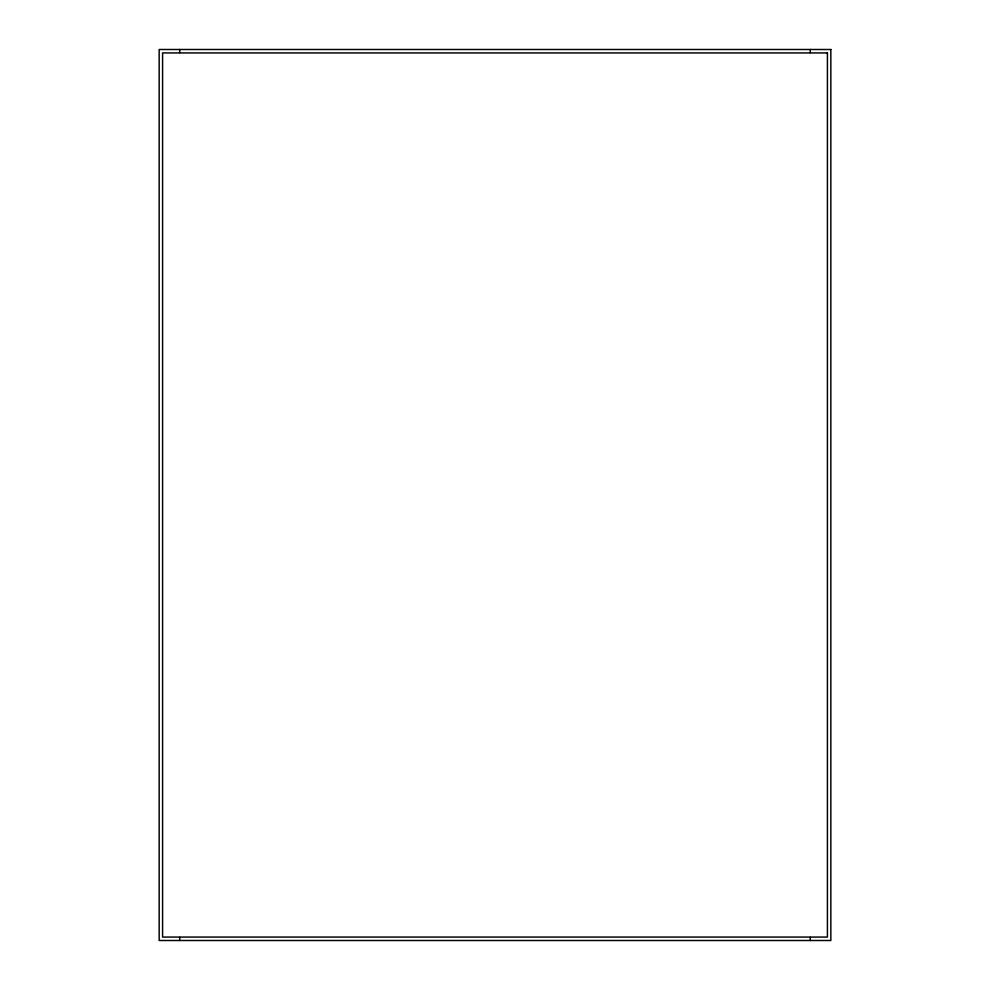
<?xml version="1.0" encoding="UTF-8"?>
<svg xmlns="http://www.w3.org/2000/svg" width="990" height="990" viewBox="0 0 990 990"><rect width="100%" height="100%" fill="white"/><g stroke="black" fill="none" stroke-linecap="round" stroke-linejoin="round"><path stroke-width="1.49" d="M810.278 49.5L810.278 52.594M810.278 937.406L810.278 940.5M179.722 49.5L179.722 52.594M179.722 937.406L179.722 940.5M830.833 49.5L159.167 49.5L159.167 940.5L830.833 940.5L830.833 49.5M827.417 52.928L162.583 52.928L162.583 937.072L827.417 937.072L827.417 52.928"/></g></svg>
